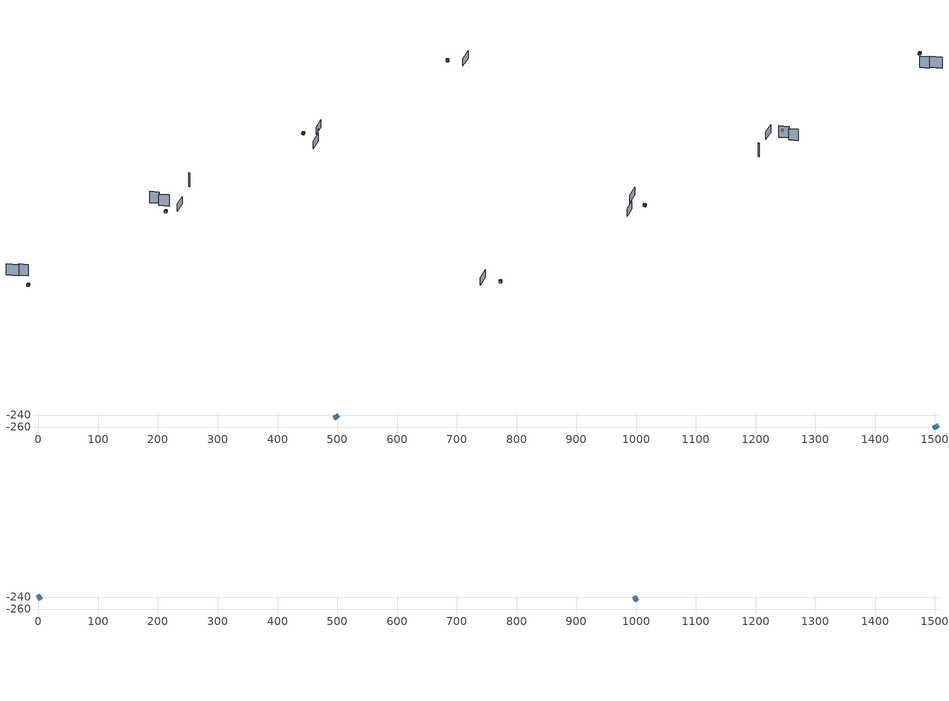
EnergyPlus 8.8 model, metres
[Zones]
1Perim
 floor adiabatic (115mmSandLimeBrick): 501.53,-244.24 497.96,-246.52 494.73,-241.46 498.3,-239.18 z0
 wall outside (U0-5): 501.53,-244.24 498.3,-239.18 z0:4.78
 wall to 1Core (115mmSandLimeBrick): 494.73,-241.46 497.96,-246.52 z0:4.78
 wall adiabatic (115mmSandLimeBrick): 498.3,-239.18 494.73,-241.46 / 497.96,-246.52 501.53,-244.24 z0:4.78
 window (Single): 501.48,-244.16 498.36,-239.27 z0.85:3.82
 ceiling adiabatic (115mmSandLimeBrick): 501.53,-244.24 498.3,-239.18 496.52,-240.32 499.74,-245.38 z4.78
 roof outside (U0-4): 499.74,-245.38 496.52,-240.32 494.73,-241.46 497.96,-246.52 z4.78
1Core
 floor adiabatic (115mmSandLimeBrick): 497.96,-246.52 496.4,-247.51 493.17,-242.45 494.73,-241.46 z0
 wall adiabatic (115mmSandLimeBrick): 494.73,-241.46 493.17,-242.45 496.4,-247.51 497.96,-246.52 z0:4.78
 ceiling adiabatic (115mmSandLimeBrick): 497.96,-246.52 494.73,-241.46 493.95,-241.95 497.18,-247.01 z4.78
 roof outside (U0-4): 497.18,-247.01 493.95,-241.95 493.17,-242.45 496.4,-247.51 z4.78
3Perim
 floor adiabatic (115mmSandLimeBrick): 1498.34,-258.2 1501.78,-255.74 1505.27,-260.62 1501.83,-263.08 z0
 wall outside (U0-5): 1498.34,-258.2 1501.83,-263.08 z0:4.78
 wall to 3Core (115mmSandLimeBrick): 1505.27,-260.62 1501.78,-255.74 z0:4.78
 wall adiabatic (115mmSandLimeBrick): 1501.83,-263.08 1505.27,-260.62 / 1501.78,-255.74 1498.34,-258.2 z0:4.78
 window (Single): 1498.4,-258.28 1501.77,-263 z0.85:3.82
 ceiling adiabatic (115mmSandLimeBrick): 1498.34,-258.2 1501.83,-263.08 1503.55,-261.85 1500.06,-256.97 z4.78
 roof outside (U0-4): 1500.06,-256.97 1503.55,-261.85 1505.27,-260.62 1501.78,-255.74 z4.78
3Core
 floor adiabatic (115mmSandLimeBrick): 1501.78,-255.74 1503.29,-254.66 1506.77,-259.55 1505.27,-260.62 z0
 wall adiabatic (115mmSandLimeBrick): 1505.27,-260.62 1506.77,-259.55 1503.29,-254.66 1501.78,-255.74 z0:4.78
 ceiling adiabatic (115mmSandLimeBrick): 1501.78,-255.74 1505.27,-260.62 1506.02,-260.08 1502.53,-255.2 z4.78
 roof outside (U0-4): 1502.53,-255.2 1506.02,-260.08 1506.77,-259.55 1503.29,-254.66 z4.78
0Perim
 floor adiabatic (115mmSandLimeBrick): 2.55,-236.66 4.91,-240.18 -0.07,-243.52 -2.43,-240.01 z4.78
 wall outside (U0-5): 2.55,-236.66 -2.43,-240.01 z4.78:9.57
 wall to 0Core (115mmSandLimeBrick): -0.07,-243.52 4.91,-240.18 z4.78:9.57
 wall adiabatic (115mmSandLimeBrick): -2.43,-240.01 -0.07,-243.52 / 4.91,-240.18 2.55,-236.66 z4.78:9.57
 window (Single): 2.46,-236.72 -2.35,-239.95 z5.63:8.6
 ceiling adiabatic (115mmSandLimeBrick): 2.55,-236.66 -2.43,-240.01 -1.25,-241.77 3.73,-238.42 z9.57
 roof outside (U0-4): 3.73,-238.42 -1.25,-241.77 -0.07,-243.52 4.91,-240.18 z9.57
0Core
 floor adiabatic (115mmSandLimeBrick): 4.91,-240.18 5.94,-241.71 0.96,-245.06 -0.07,-243.52 z4.78
 wall adiabatic (115mmSandLimeBrick): -0.07,-243.52 0.96,-245.06 5.94,-241.71 4.91,-240.18 z4.78:9.57
 ceiling adiabatic (115mmSandLimeBrick): 4.91,-240.18 -0.07,-243.52 0.44,-244.29 5.42,-240.94 z9.57
 roof outside (U0-4): 5.42,-240.94 0.44,-244.29 0.96,-245.06 5.94,-241.71 z9.57
2Perim
 floor adiabatic (115mmSandLimeBrick): 997.41,-246.12 995.15,-242.54 1000.22,-239.34 1002.48,-242.91 z4.78
 wall outside (U0-5): 997.41,-246.12 1002.48,-242.91 z4.78:9.57
 wall to 2Core (115mmSandLimeBrick): 1000.22,-239.34 995.15,-242.54 z4.78:9.57
 wall adiabatic (115mmSandLimeBrick): 1002.48,-242.91 1000.22,-239.34 / 995.15,-242.54 997.41,-246.12 z4.78:9.57
 window (Single): 997.5,-246.07 1002.4,-242.97 z5.63:8.6
 ceiling adiabatic (115mmSandLimeBrick): 997.41,-246.12 1002.48,-242.91 1001.35,-241.12 996.28,-244.33 z9.57
 roof outside (U0-4): 996.28,-244.33 1001.35,-241.12 1000.22,-239.34 995.15,-242.54 z9.57
2Core
 floor adiabatic (115mmSandLimeBrick): 995.15,-242.54 994.16,-240.98 999.23,-237.77 1000.22,-239.34 z4.78
 wall adiabatic (115mmSandLimeBrick): 1000.22,-239.34 999.23,-237.77 994.16,-240.98 995.15,-242.54 z4.78:9.57
 ceiling adiabatic (115mmSandLimeBrick): 995.15,-242.54 1000.22,-239.34 999.72,-238.55 994.65,-241.76 z9.57
 roof outside (U0-4): 994.65,-241.76 999.72,-238.55 999.23,-237.77 994.16,-240.98 z9.57
shading: 30.94,-184.03 43.41,-203.39 / 11.43,-159.6 28.07,-185.88 / 510.95,-208.56 525.08,-230.51 / 506.5,-184.03 518.97,-203.39 z0:31.25; 554.03,-246.12 519.91,-260.87 / 1004.06,-285.81 966.73,-301.88 / 1057.57,-246.12 1023.45,-260.87 / 1546.88,-285.81 1509.55,-301.88 z0:20.57; 629.26,-200.83 628.64,-204.66 z0:37.86; 1025.08,-266.61 1023.64,-267.23 z11.54:17.3
[Site:GroundTemperature:BuildingSurface]
14, 14, 14, 14, 14, 14, 14, 14, 14, 14, 14, 14
[Site:GroundReflectance]
0.2, 0.2, 0.2, 0.2, 0.2, 0.2, 0.2, 0.2, 0.2, 0.2, 0.2, 0.2
[Site:GroundReflectance:SnowModifier]
1, 1
[Building]
Building: North Axis {deg}=0; Terrain=Suburbs; Loads Convergence Tolerance Value=.04; Temperature Convergence Tolerance Value {deltaC}=.4; Solar Distribution=MinimalShadowing; Maximum Number of Warmup Days=25
[Construction]
115mmSandLimeBrick: Plaster_0.005_115mmSandLimeBrick, Sand-Lime Brick_0.08_115mmSandLimeBrick, Plaster_0.08_115mmSandLimeBrick
U0-5: XPS Board_0.01_U0-5, General Concrete_0.2_U0-5
U0-4: XPS Board_0.06_U0-4, General Concrete_0.2_U0-4
Single: Generic Clear Glass 6mm_0.006_Single
[Material] Roughness=Rough; Thermal Absorptance=0.9
Name | Thickness {m} | Conductivity {W/m-K} | Density {kg/m3} | Specific Heat {J/kg-K} | Solar Absorptance | Visible Absorptance
Plaster_0.005_115mmSandLimeBrick | 0.005 | 1 | 2000 | 1130 | 0.6 | 0.6
Sand-Lime Brick_0.08_115mmSandLimeBrick | 0.08 | 0.56 | 1200 | 1000 | 0.6 | 0.6
Plaster_0.08_115mmSandLimeBrick | 0.08 | 1 | 2000 | 1130 | 0.6 | 0.6
XPS Board_0.01_U0-5 | 0.01 | 0.034 | 35 | 1400 | 0.6 | 0.6
General Concrete_0.2_U0-5; General Concrete_0.2_U0-4 | 0.2 | 2 | 2400 | 950 | 0.7 | 0.7
XPS Board_0.06_U0-4 | 0.06 | 0.034 | 35 | 1400 | 0.6 | 0.6
[WindowMaterial:Glazing]
Generic Clear Glass 6mm_0.006_Single: Optical Data Type=SpectralAverage; Window Glass Spectral Data Set=SpectralAverage; Thickness {m}=0.006; Solar Transmittance at Normal Incidence=0.68; Front Side Solar Reflectance at Normal Incidence=0.09; Back Side Solar Reflectance at Normal Incidence=0.1; Visible Transmittance at Normal Incidence=0.81; Front Side Visible Reflectance at Normal Incidence=0.11; Back Side Visible Reflectance at Normal Incidence=0.12; Infrared Transmittance at Normal Incidence=0; Front Side Infrared Hemispherical Emissivity=0.2; Back Side Infrared Hemispherical Emissivity=0.2; Conductivity {W/m-K}=0.9; Dirt Correction Factor for Solar and Visible Transmittance=1
[EnergyManagementSystem:Sensor]
Name | Output:Variable or Output:Meter Index Key | Output:Variable or Output:Meter
OutdoorTemp | Environment | Site Outdoor Air Drybulb Temperature
OutdoorRelHumid | Environment | Site Outdoor Air Relative Humidity
USRNATVENT_0Perim; USRNATVENT_1Perim; USRNATVENT_2Perim; USRNATVENT_3Perim | AllOff | Schedule Value
[Zone] Type=1; Multiplier=1; Zone Inside Convection Algorithm=TARP; Zone Outside Convection Algorithm=DOE-2
Name | Volume {m3} | Floor Area {m2}
0Perim; 1Perim; 2Perim; 3Perim | 121.536 | 25.3998
0Core; 1Core; 2Core; 3Core | 53.0845 | 11.0941
[People] Number of People Schedule=AllOn; Number of People Calculation Method=People/Area; People per Zone Floor Area {person/m2}=0.5; Fraction Radiant=0.3; Sensible Heat Fraction=AUTOCALCULATE; Carbon Dioxide Generation Rate {m3/s-W}=3.82e-08; Enable ASHRAE 55 Comfort Warnings=No; Mean Radiant Temperature Calculation Type=ZoneAveraged; Clothing Insulation Calculation Method=DynamicClothingModelASHRAE55; Thermal Comfort Model 1 Type=AdaptiveASH55
Name | Zone or ZoneList | Activity Level Schedule | Work Efficiency Schedule | Air Velocity Schedule
People 0Perim | 0Perim | 0PerimPeopleActivity | 0PerimWorkEfficiency | 0PerimAirVelocity
People 0Core | 0Core | 0CorePeopleActivity | 0CoreWorkEfficiency | 0CoreAirVelocity
People 1Perim | 1Perim | 1PerimPeopleActivity | 1PerimWorkEfficiency | 1PerimAirVelocity
People 1Core | 1Core | 1CorePeopleActivity | 1CoreWorkEfficiency | 1CoreAirVelocity
People 2Perim | 2Perim | 2PerimPeopleActivity | 2PerimWorkEfficiency | 2PerimAirVelocity
People 2Core | 2Core | 2CorePeopleActivity | 2CoreWorkEfficiency | 2CoreAirVelocity
People 3Perim | 3Perim | 3PerimPeopleActivity | 3PerimWorkEfficiency | 3PerimAirVelocity
People 3Core | 3Core | 3CorePeopleActivity | 3CoreWorkEfficiency | 3CoreAirVelocity
[ElectricEquipment] Schedule=AllOn; Design Level Calculation Method=Watts/Area; Watts per Zone Floor Area {W/m2}=35; Fraction Latent=0; Fraction Radiant=.2; Fraction Lost=0
Name | Zone or ZoneList
0Perim Equipment 1 | 0Perim
0Core Equipment 1 | 0Core
1Perim Equipment 1 | 1Perim
1Core Equipment 1 | 1Core
2Perim Equipment 1 | 2Perim
2Core Equipment 1 | 2Core
3Perim Equipment 1 | 3Perim
3Core Equipment 1 | 3Core
[Lights] Schedule=AllOn; Design Level Calculation Method=Watts/Area; Watts per Zone Floor Area {W/m2}=15; Return Air Fraction=0; Fraction Radiant=.42; Fraction Visible=.18; Fraction Replaceable=1
Name | Zone or ZoneList
0Perim General lighting | 0Perim
0Core General lighting | 0Core
1Perim General lighting | 1Perim
1Core General lighting | 1Core
2Perim General lighting | 2Perim
2Core General lighting | 2Core
3Perim General lighting | 3Perim
3Core General lighting | 3Core
[ZoneControl:Thermostat]
Name | Zone or ZoneList | Control Type Schedule | Control 1
0Perim Thermostat | 0Perim | 0PerimZoneControlTypeSched | Dual Setpoint - Zone 0Perim
0Core Thermostat | 0Core | 0CoreZoneControlTypeSched | Dual Setpoint - Zone 0Core
1Perim Thermostat | 1Perim | 1PerimZoneControlTypeSched | Dual Setpoint - Zone 1Perim
1Core Thermostat | 1Core | 1CoreZoneControlTypeSched | Dual Setpoint - Zone 1Core
2Perim Thermostat | 2Perim | 2PerimZoneControlTypeSched | Dual Setpoint - Zone 2Perim
2Core Thermostat | 2Core | 2CoreZoneControlTypeSched | Dual Setpoint - Zone 2Core
3Perim Thermostat | 3Perim | 3PerimZoneControlTypeSched | Dual Setpoint - Zone 3Perim
3Core Thermostat | 3Core | 3CoreZoneControlTypeSched | Dual Setpoint - Zone 3Core
[ThermostatSetpoint:DualSetpoint]
Name | Heating Setpoint Temperature Schedule | Cooling Setpoint Temperature Schedule
Dual Setpoint - Zone 0Perim | 0PerimHeating_SP_Sch | 0PerimCooling_SP_Sch
Dual Setpoint - Zone 0Core | 0CoreHeating_SP_Sch | 0CoreCooling_SP_Sch
Dual Setpoint - Zone 1Perim | 1PerimHeating_SP_Sch | 1PerimCooling_SP_Sch
Dual Setpoint - Zone 1Core | 1CoreHeating_SP_Sch | 1CoreCooling_SP_Sch
Dual Setpoint - Zone 2Perim | 2PerimHeating_SP_Sch | 2PerimCooling_SP_Sch
Dual Setpoint - Zone 2Core | 2CoreHeating_SP_Sch | 2CoreCooling_SP_Sch
Dual Setpoint - Zone 3Perim | 3PerimHeating_SP_Sch | 3PerimCooling_SP_Sch
Dual Setpoint - Zone 3Core | 3CoreHeating_SP_Sch | 3CoreCooling_SP_Sch
[Zone equipment]
0Perim: 0Perim Ideal Loads Air
0Core: 0Core Ideal Loads Air
1Perim: 1Perim Ideal Loads Air
1Core: 1Core Ideal Loads Air
2Perim: 2Perim Ideal Loads Air
2Core: 2Core Ideal Loads Air
3Perim: 3Perim Ideal Loads Air
3Core: 3Core Ideal Loads Air
[ZoneHVAC:IdealLoadsAirSystem] Maximum Heating Supply Air Temperature {C}=30; Minimum Cooling Supply Air Temperature {C}=18; Maximum Heating Supply Air Humidity Ratio {kgWater/kgDryAir}=0.01; Minimum Cooling Supply Air Humidity Ratio {kgWater/kgDryAir}=0.008; Heating Limit=NoLimit; Maximum Heating Air Flow Rate {m3/s}=100; Cooling Limit=NoLimit; Maximum Cooling Air Flow Rate {m3/s}=100; Heating Availability Schedule=AllOn; Cooling Availability Schedule=AllOn; Dehumidification Control Type=None; Humidification Control Type=None; Demand Controlled Ventilation Type=OccupancySchedule; Outdoor Air Economizer Type=NoEconomizer; Heat Recovery Type=None; Sensible Heat Recovery Effectiveness=0.7; Latent Heat Recovery Effectiveness=0.65
Name | Design Specification Outdoor Air Object
0Perim Ideal Loads Air | 0PerimMinFreshAir
0Core Ideal Loads Air | 0CoreMinFreshAir
1Perim Ideal Loads Air | 1PerimMinFreshAir
1Core Ideal Loads Air | 1CoreMinFreshAir
2Perim Ideal Loads Air | 2PerimMinFreshAir
2Core Ideal Loads Air | 2CoreMinFreshAir
3Perim Ideal Loads Air | 3PerimMinFreshAir
3Core Ideal Loads Air | 3CoreMinFreshAir
[DesignSpecification:OutdoorAir] Outdoor Air Method=Sum; Outdoor Air Flow per Person {m3/s-person}=0.002; Outdoor Air Flow per Zone Floor Area {m3/s-m2}=0.002; Outdoor Air Schedule=AllOn
0PerimMinFreshAir; 0CoreMinFreshAir; 1PerimMinFreshAir; 1CoreMinFreshAir; 2PerimMinFreshAir; 2CoreMinFreshAir; 3PerimMinFreshAir; 3CoreMinFreshAir
[ZoneVentilation:DesignFlowRate] Schedule=AllOn; Design Flow Rate Calculation Method=AirChanges/Hour; Air Changes per Hour {1/hr}=0; Ventilation Type=NATURAL; Fan Pressure Rise {Pa}=0; Fan Total Efficiency=1; Constant Term Coefficient=1; Temperature Term Coefficient=0; Velocity Term Coefficient=0; Velocity Squared Term Coefficient=0; Minimum Indoor Temperature {C}=18; Delta Temperature {deltaC}=1; Maximum Wind Speed {m/s}=40
Name | Zone or ZoneList
0Perim ScheduledVent | 0Perim
1Perim ScheduledVent | 1Perim
2Perim ScheduledVent | 2Perim
3Perim ScheduledVent | 3Perim
[EnergyManagementSystem:Actuator] Actuated Component Type=Schedule:Constant; Actuated Component Control Type=Schedule Value
Name | Actuated Component Unique
NATVENT_AVAIL_SCHED_ACTUATOR_0Perim | NATVENT_AVAIL_SCHED_0Perim
NATVENT_AVAIL_SCHED_ACTUATOR_1Perim | NATVENT_AVAIL_SCHED_1Perim
NATVENT_AVAIL_SCHED_ACTUATOR_2Perim | NATVENT_AVAIL_SCHED_2Perim
NATVENT_AVAIL_SCHED_ACTUATOR_3Perim | NATVENT_AVAIL_SCHED_3Perim
[EnergyManagementSystem:ProgramCallingManager]
My 0Perim_Setpoint_Schedule_Calculator_Example: BeginTimestepBeforePredictor; 0Perim_ErlEnforceBinary
My 1Perim_Setpoint_Schedule_Calculator_Example: BeginTimestepBeforePredictor; 1Perim_ErlEnforceBinary
My 2Perim_Setpoint_Schedule_Calculator_Example: BeginTimestepBeforePredictor; 2Perim_ErlEnforceBinary
My 3Perim_Setpoint_Schedule_Calculator_Example: BeginTimestepBeforePredictor; 3Perim_ErlEnforceBinary
[EnergyManagementSystem:Program]
0Perim_ErlEnforceBinary: IF (USRNATVENT_0Perim > 0); Set NATVENT_AVAIL_SCHED_ACTUATOR_0Perim = 1; ELSE; Set NATVENT_AVAIL_SCHED_ACTUATOR_0Perim = 0; ENDIF
1Perim_ErlEnforceBinary: IF (USRNATVENT_1Perim > 0); Set NATVENT_AVAIL_SCHED_ACTUATOR_1Perim = 1; ELSE; Set NATVENT_AVAIL_SCHED_ACTUATOR_1Perim = 0; ENDIF
2Perim_ErlEnforceBinary: IF (USRNATVENT_2Perim > 0); Set NATVENT_AVAIL_SCHED_ACTUATOR_2Perim = 1; ELSE; Set NATVENT_AVAIL_SCHED_ACTUATOR_2Perim = 0; ENDIF
3Perim_ErlEnforceBinary: IF (USRNATVENT_3Perim > 0); Set NATVENT_AVAIL_SCHED_ACTUATOR_3Perim = 1; ELSE; Set NATVENT_AVAIL_SCHED_ACTUATOR_3Perim = 0; ENDIF
[ZoneVentilation:WindandStackOpenArea] Opening Area {m2}=13.7805; Opening Effectiveness=0; Effective Angle {deg}=0; Height Difference {m}=0.742486; Discharge Coefficient for Opening=0.6; Minimum Indoor Temperature {C}=24; Maximum Indoor Temperature {C}=100; Delta Temperature {deltaC}=1; Minimum Outdoor Temperature {C}=22; Maximum Outdoor Temperature {C}=26; Maximum Wind Speed {m/s}=40
Name | Zone | Opening Area Fraction Schedule
0PerimNatVent_Buoy | 0Perim | NATVENT_AVAIL_SCHED_0Perim
1PerimNatVent_Buoy | 1Perim | NATVENT_AVAIL_SCHED_1Perim
2PerimNatVent_Buoy | 2Perim | NATVENT_AVAIL_SCHED_2Perim
3PerimNatVent_Buoy | 3Perim | NATVENT_AVAIL_SCHED_3Perim
[ZoneInfiltration:DesignFlowRate] Schedule=On; Design Flow Rate Calculation Method=AirChanges/Hour; Air Changes per Hour {1/hr}=2; Constant Term Coefficient=1; Temperature Term Coefficient=0; Velocity Term Coefficient=0; Velocity Squared Term Coefficient=0
Name | Zone or ZoneList
0PerimInfiltration | 0Perim
1PerimInfiltration | 1Perim
2PerimInfiltration | 2Perim
3PerimInfiltration | 3Perim
[WaterUse:Equipment]
Name | Peak Flow Rate {m3/s} | Flow Rate Fraction Schedule | Target Temperature Schedule | Hot Water Supply Temperature Schedule | Cold Water Supply Temperature Schedule
DHW 0Perim | 0 | equipOffice | DHW Supply Temperature 0Perim | DHW Supply Temperature 0Perim | DHW Mains Temperature 0Perim
DHW 0Core | 9.24512e-06 | 60HrWk | DHW Supply Temperature 0Core | DHW Supply Temperature 0Core | DHW Mains Temperature 0Core
DHW 1Perim | 0 | equipOffice | DHW Supply Temperature 1Perim | DHW Supply Temperature 1Perim | DHW Mains Temperature 1Perim
DHW 1Core | 9.24512e-06 | 60HrWk | DHW Supply Temperature 1Core | DHW Supply Temperature 1Core | DHW Mains Temperature 1Core
DHW 2Perim | 0 | equipOffice | DHW Supply Temperature 2Perim | DHW Supply Temperature 2Perim | DHW Mains Temperature 2Perim
DHW 2Core | 9.24512e-06 | 60HrWk | DHW Supply Temperature 2Core | DHW Supply Temperature 2Core | DHW Mains Temperature 2Core
DHW 3Perim | 0 | equipOffice | DHW Supply Temperature 3Perim | DHW Supply Temperature 3Perim | DHW Mains Temperature 3Perim
DHW 3Core | 9.24512e-06 | 60HrWk | DHW Supply Temperature 3Core | DHW Supply Temperature 3Core | DHW Mains Temperature 3Core
[Schedule:Constant]
On: On/Off, 1
0PerimPeopleActivity; 0CorePeopleActivity; 1PerimPeopleActivity; 1CorePeopleActivity; 2PerimPeopleActivity; 2CorePeopleActivity; 3PerimPeopleActivity; 3CorePeopleActivity: Any Number, 125.28
0PerimAirVelocity; 0CoreAirVelocity; 1PerimAirVelocity; 1CoreAirVelocity; 2PerimAirVelocity; 2CoreAirVelocity; 3PerimAirVelocity; 3CoreAirVelocity: Any Number, 0.2
0PerimWorkEfficiency; 0CoreWorkEfficiency; 1PerimWorkEfficiency; 1CoreWorkEfficiency; 2PerimWorkEfficiency; 2CoreWorkEfficiency; 3PerimWorkEfficiency; 3CoreWorkEfficiency: Any Number, 0
0PerimHeating_SP_Sch; 0PerimCooling_SP_Sch; 0CoreHeating_SP_Sch; 0CoreCooling_SP_Sch; 1PerimHeating_SP_Sch; 1PerimCooling_SP_Sch; 1CoreHeating_SP_Sch; 1CoreCooling_SP_Sch; 2PerimHeating_SP_Sch; 2PerimCooling_SP_Sch; 2CoreHeating_SP_Sch; 2CoreCooling_SP_Sch; 3PerimHeating_SP_Sch; 3PerimCooling_SP_Sch; 3CoreHeating_SP_Sch; 3CoreCooling_SP_Sch: Temperature, 24
0PerimZoneControlTypeSched; 0CoreZoneControlTypeSched; 1PerimZoneControlTypeSched; 1CoreZoneControlTypeSched; 2PerimZoneControlTypeSched; 2CoreZoneControlTypeSched; 3PerimZoneControlTypeSched; 3CoreZoneControlTypeSched: Any Number, 4
NATVENT_AVAIL_SCHED_0Perim; NATVENT_AVAIL_SCHED_1Perim; NATVENT_AVAIL_SCHED_2Perim; NATVENT_AVAIL_SCHED_3Perim: Fraction, 1
DHW Supply Temperature 0Perim; DHW Supply Temperature 0Core; DHW Supply Temperature 1Perim; DHW Supply Temperature 1Core; DHW Supply Temperature 2Perim; DHW Supply Temperature 2Core; DHW Supply Temperature 3Perim; DHW Supply Temperature 3Core: Temperature, 65
DHW Mains Temperature 0Perim; DHW Mains Temperature 0Core; DHW Mains Temperature 1Perim; DHW Mains Temperature 1Core; DHW Mains Temperature 2Perim; DHW Mains Temperature 2Core; DHW Mains Temperature 3Perim; DHW Mains Temperature 3Core: Temperature, 10
[Schedule:Year]
AllOn: AllOn, 1, 1, 12, 31
equipOffice: equipOffice, 1, 1, 12, 31
AllOff: AllOff, 1, 1, 12, 31
60HrWk: 60HrWk, 1, 1, 12, 31
[Schedule:Week:Daily]
AllOn: AllOn, AllOn, AllOn, AllOn, AllOn, AllOn, AllOn, AllOn, AllOn, AllOn, AllOn, AllOn
equipOffice: equipOfficeWeekEnd, equipOffice, equipOffice, equipOffice, equipOffice, equipOffice, equipOfficeWeekEnd, equipOfficeWeekEnd, equipOffice, equipOffice, equipOffice, equipOffice
AllOff: AllOff, AllOff, AllOff, AllOff, AllOff, AllOff, AllOff, AllOff, AllOff, AllOff, AllOff, AllOff
60HrWk: 60HrWkDay, 60HrWkDay, 60HrWkDay, 60HrWkDay, 60HrWkDay, 60HrWkDay, 60HrWkDay, 60HrWkDay, 60HrWkDay, 60HrWkDay, 60HrWkDay, 60HrWkDay
[Schedule:Day:Hourly]
AllOn: 1, 1, 1, 1, 1, 1, 1, 1, 1, 1, 1, 1, 1, 1, 1, 1, 1, 1, 1, 1, 1, 1, 1, 1
equipOffice; equipOfficeWeekEnd: 0.1, 0.1, 0.1, 0.1, 0.1, 0.1, 0.1, 0.2, 0.4, 0.6, 0.8, 0.8, 0.4, 0.6, 0.8, 0.8, 0.4, 0.2, 0.1, 0.1, 0.1, 0.1, 0.1, 0.1
AllOff: 0, 0, 0, 0, 0, 0, 0, 0, 0, 0, 0, 0, 0, 0, 0, 0, 0, 0, 0, 0, 0, 0, 0, 0
60HrWkDay: 0.2, 0.2, 0.2, 0.2, 0.2, 0.2, 0.2, 0.4, 0.8, 0.8, 1, 1, 0.8, 1, 1, 1, 0.8, 0.4, 0.2, 0.2, 0.2, 0.2, 0.2, 0.2
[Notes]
----  This file was generated with Archsim v.4.0.2.17
-------------------------ERL SENSORS--------------------------
115mmSandLimeBrick GasType: Partition
